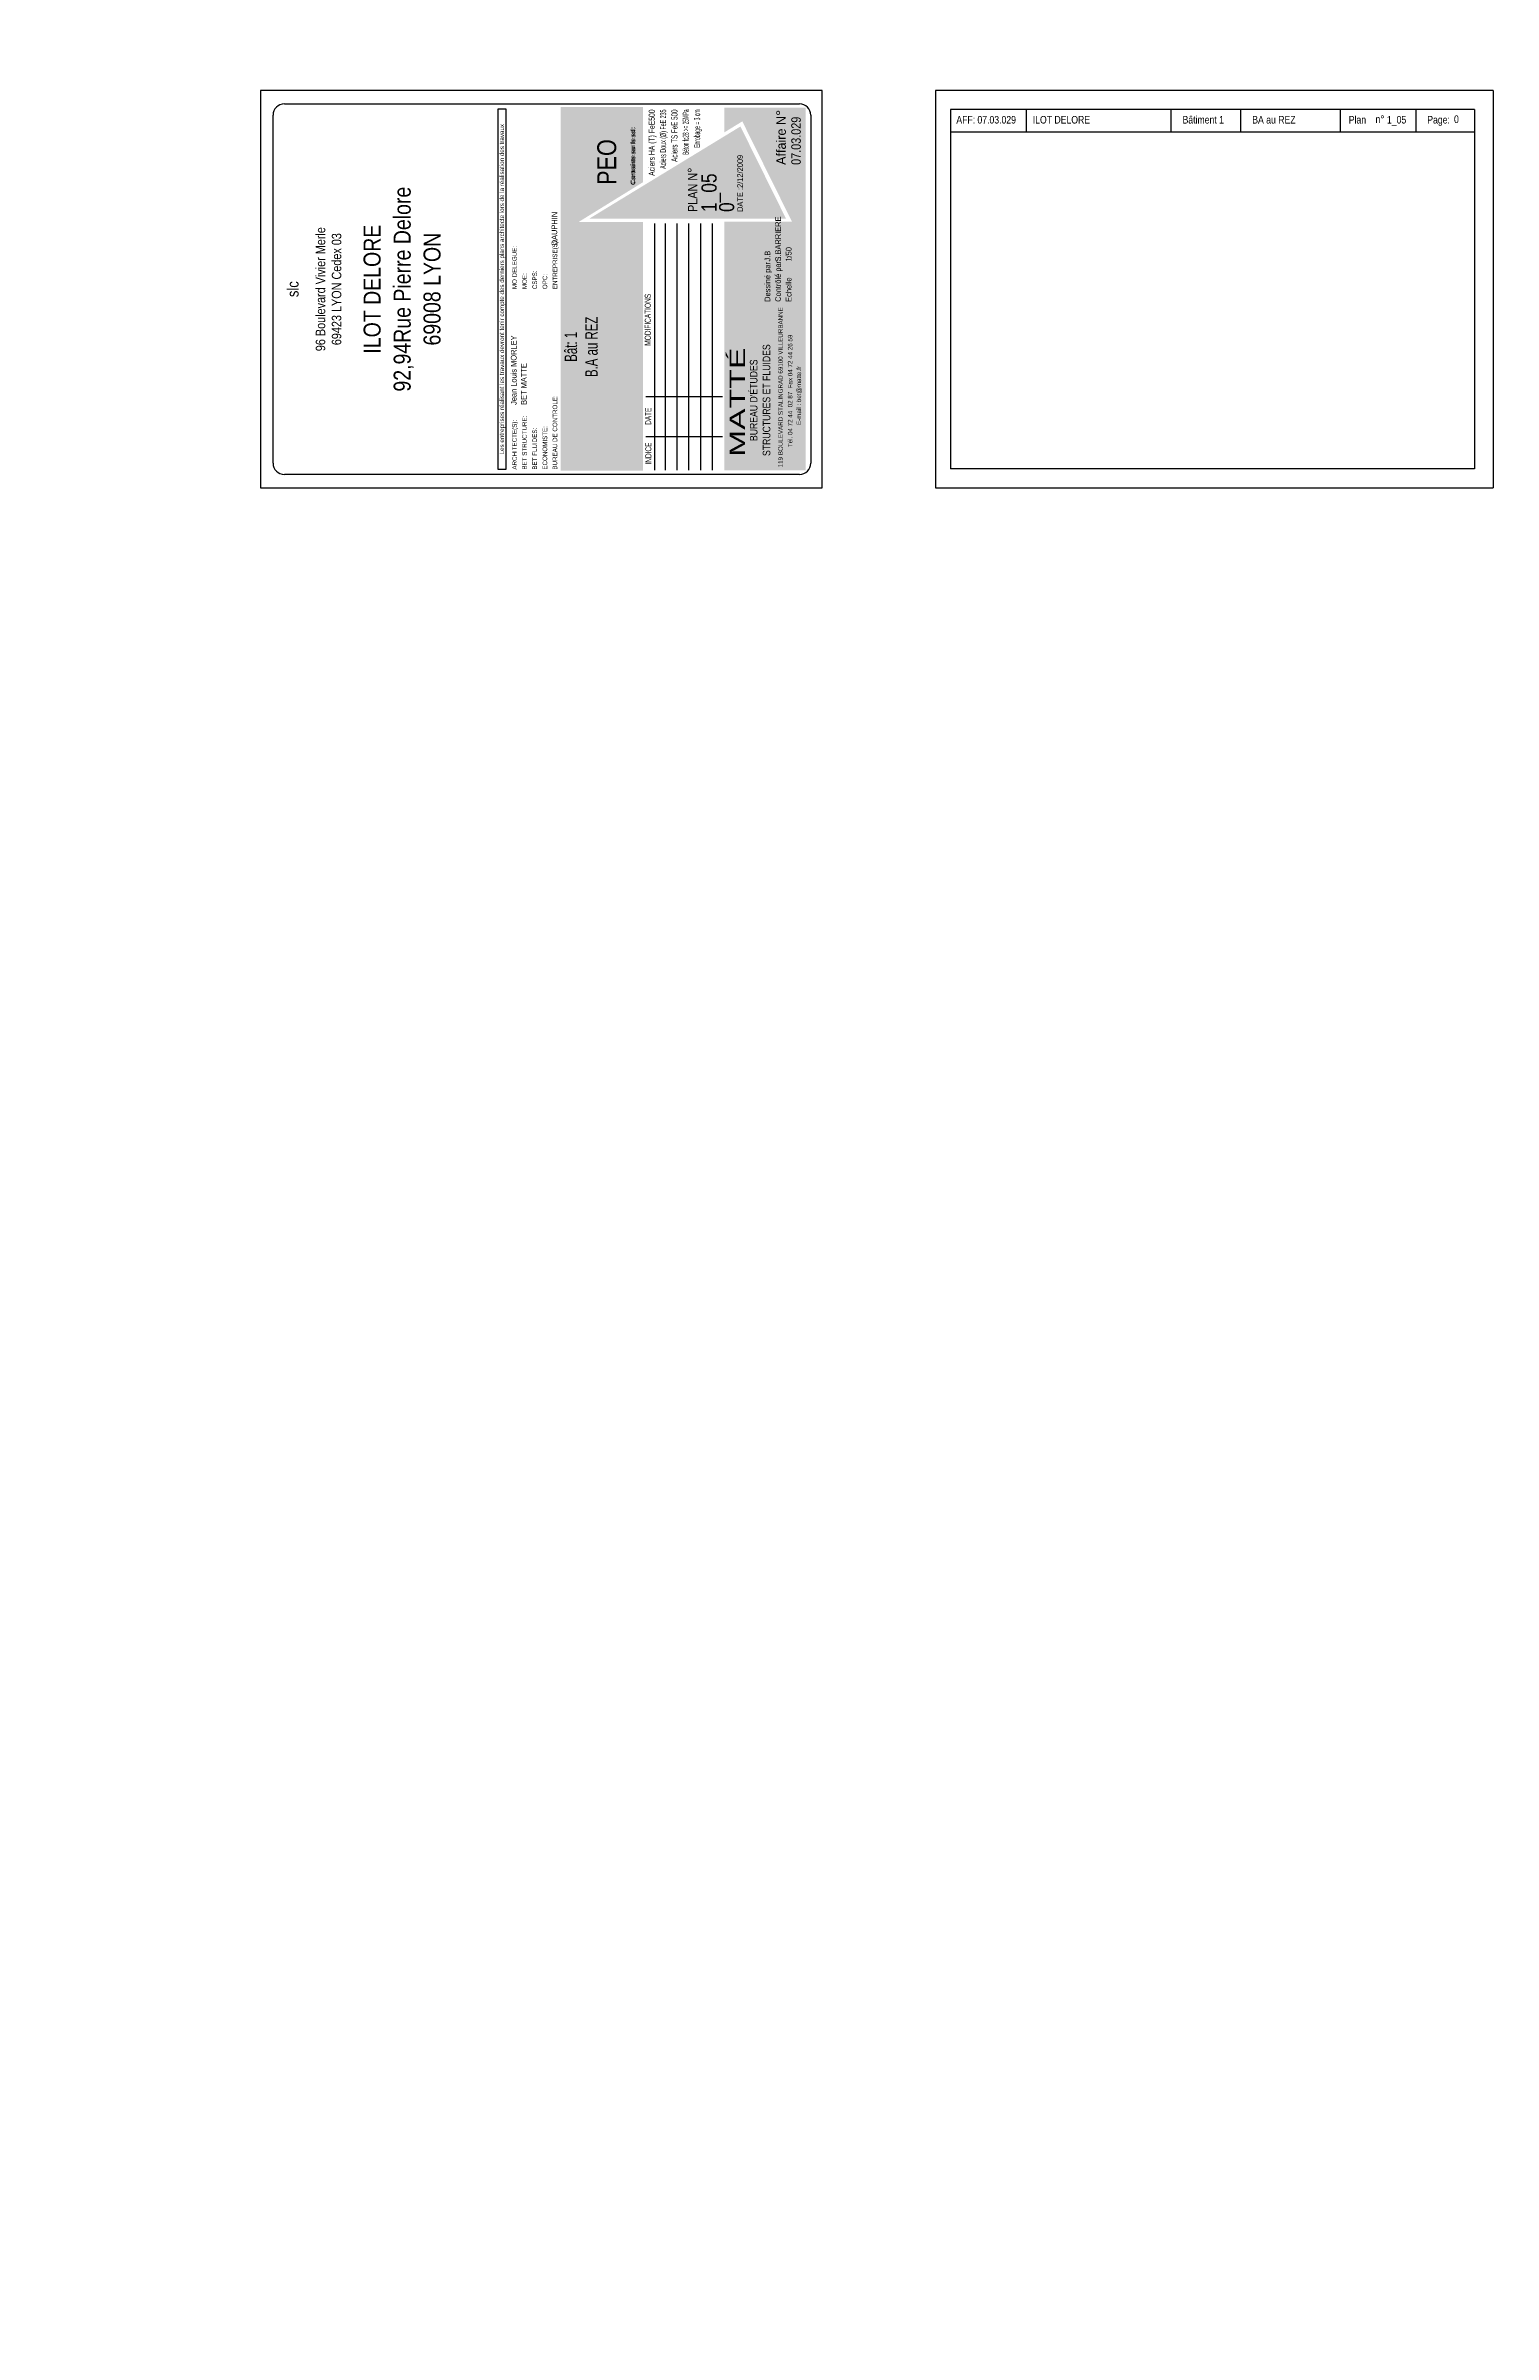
# Model space of a CAD drawing. Header units: metres. Extents: x -9927 to 45032, y -190416 to 12166.
# Drawn here: x -3741 to 87, y -64053 to -58004 of the extents above; entities that cross this region are included whole.
import ezdxf
from ezdxf.enums import TextEntityAlignment as Align

# ---------------------------------------------------------------- set-up
doc = ezdxf.new("R2010")
doc.units = ezdxf.units.M
doc.header["$PDMODE"] = 65
for name, color, linetype in [('01_Cad_2', 5, 'Continuous'), ('01_cartouche', 7, 'Continuous'), ('01_fenetres', 171, 'Continuous'), ('01_poch_murs', 251, 'Continuous'), ('01_texte', 230, 'Continuous'), ('AA_COTES', 2, 'Continuous')]:
    doc.layers.add(name, color=color, linetype=linetype)
doc.styles.add('cartouche', font='ARIALN.TTF', dxfattribs={"width": 0.01})
doc.styles.add('STYLE2', font='ARIALN.TTF')
doc.styles.add('stylemattecart', font='ARIALN.TTF')
doc.dimstyles.new('JB25', dxfattribs={"dimscale": 0.1, "dimtxt": 150, "dimasz": 17, "dimexe": 0.1, "dimexo": 0.1, "dimgap": 0.09, "dimtad": 1, "dimdec": 1, "dimlfac": 0.5, "dimdsep": 46, "dimtxsty": 'STYLE2', "dimblk1": 'BOND_G', "dimblk2": 'BOND_D', "dimsah": 1, "dimcen": 1.5, "dimdle": 0.01, "dimse1": 1, "dimse2": 1, "dimclrd": 4, "dimclre": 2, "dimclrt": 5, "dimadec": 0, "dimazin": 0, "dimtfac": 2.333333, "dimtdec": 1, "dimtix": 1, "dimtmove": 2, "dimatfit": 3, "dimldrblk": 'BOND_G', "dimfxl": 1, "dimtolj": 1, "dimtzin": 0, "dimarcsym": 0})

# ---------------------------------------------------------------- blocks, each defined once
blk = doc.blocks.new('cartouche')
at = {"layer": '01_cartouche', "linetype": 'Continuous'}
h = blk.add_hatch(color=9, dxfattribs=at)
h.dxf.hatch_style = 2
h.paths.add_polyline_path([(201.3, 138.3), (9, 138.3), (9, 94.8), (140.5, 94.8), (140.5, 128.8), (161.5, 94.8), (201.3, 94.8)])
h.paths.add_polyline_path([(19.8, 134), (128.4, 134), (128.4, 99.7), (19.8, 99.7)], flags=24)
h.paths.add_polyline_path([(165.2, 118.2), (189, 118.2), (189, 121.8), (165.2, 121.8)], flags=24)
h.paths.add_polyline_path([(165.1, 121.9), (188.9, 121.9), (188.9, 125.5), (165.1, 125.5)], flags=24)
h.paths.add_polyline_path([(164.7, 125), (197, 125), (197, 130.5), (164.7, 130.5)], flags=24)
h.paths.add_polyline_path([(164.7, 129.4), (193, 129.4), (193, 134.9), (164.7, 134.9)], flags=24)
h = blk.add_hatch(color=1, dxfattribs=at)
h.dxf.hatch_style = 2
h.paths.add_polyline_path([(142.3, 123.1), (142.3, 19.1), (191, 43.2)])
h.paths.add_polyline_path([(146.2, 52.9), (171.8, 53.1), (171.8, 60.7), (146.2, 60.5)], flags=24)
h.paths.add_polyline_path([(144.7, 40.5), (196, 40.8), (195.9, 53), (144.6, 52.8)], flags=9)
h = blk.add_hatch(color=8, dxfattribs=at)
h.dxf.hatch_style = 2
h.paths.add_polyline_path([(201, 51.7), (187.9, 51.7), (193.7, 42.2), (140.6, 15.9), (140.6, 51.7), (9.3, 51.7), (9.3, 8.7), (201, 8.7)])
h.paths.add_polyline_path([(169.6, 17.8), (198, 17.8), (198, 25.6), (169.6, 25.6)], flags=24)
h.paths.add_polyline_path([(10.1, 40.2), (82.4, 40.2), (82.4, 9.4), (10.1, 9.4)], flags=24)
h.paths.add_polyline_path([(14.3, 38.7), (123, 38.7), (123, 51), (14.3, 51)], flags=24)
h.paths.add_polyline_path([(98, 27.1), (109, 27.1), (109, 33.3), (98, 33.3)], flags=24)
h.paths.add_polyline_path([(169.4, 10.1), (198.7, 10.1), (198.7, 17.7), (169.4, 17.7)], flags=24)
h.paths.add_polyline_path([(118.6, 11), (129.5, 11), (129.5, 17.2), (118.6, 17.2)], flags=24)
h.paths.add_polyline_path([(118.2, 18.5), (129.2, 18.5), (129.2, 24.7), (118.2, 24.7)], flags=24)
h.paths.add_polyline_path([(98.4, 11.1), (110.2, 11.1), (110.2, 17.2), (98.4, 17.2)], flags=24)
h.paths.add_polyline_path([(99.9, 18.7), (110.3, 18.7), (110.3, 24.9), (99.9, 24.9)], flags=24)
h.paths.add_polyline_path([(118, 34.5), (128.3, 34.5), (128.3, 40.7), (118, 40.7)], flags=24)
h.paths.add_polyline_path([(100.5, 35), (109.9, 35), (109.9, 41.2), (100.5, 41.2)], flags=24)
h.paths.add_polyline_path([(97.5, 42.8), (110.1, 42.8), (110.1, 48.9), (97.5, 48.9)], flags=8)
h.paths.add_polyline_path([(118.3, 42.6), (127.7, 42.6), (127.7, 48.8), (118.3, 48.8)], flags=24)
h.paths.add_polyline_path([(118.5, 26.7), (128.9, 26.7), (128.9, 32.9), (118.5, 32.9)], flags=24)
for p, q in [((210, 297), (0, 297)), ((0, 297), (0, 0)), ((210, 0), (210, 297)), ((0, 0), (210, 0))]:
    blk.add_line(p, q, dxfattribs=at)
at = {"layer": '01_cartouche', "color": 7, "linetype": 'Continuous'}
for p, q in [((13, 290.4), (197, 290.4)), ((7, 12), (7, 284.4)), ((203, 284.4), (203, 58.4)), ((203, 58.4), (203, 12)), ((197, 6), (13, 6))]:
    blk.add_line(p, q, dxfattribs=at)
at = {"layer": '01_cartouche', "color": 7}
for p, q in [((9.6, 171.3), (200.4, 171.3)), ((9.6, 167.3), (9.6, 171.3)), ((200.4, 171.3), (200.4, 167.3)), ((200.4, 167.3), (9.6, 167.3))]:
    blk.add_line(p, q, dxfattribs=at)
at = {"layer": '01_cartouche', "color": 8}
for p, q in [((9.3, 88.5), (139.8, 88.5)), ((27.1, 93.3), (27.1, 52.6)), ((48.2, 93.3), (48.2, 52.6)), ((9.3, 82.9), (139.8, 82.9)), ((9.3, 76.7), (139.8, 76.7)), ((9.3, 70.4), (139.8, 70.4)), ((9.3, 64.2), (139.8, 64.2)), ((9.3, 58), (139.8, 58))]:
    blk.add_line(p, q, dxfattribs=at)
at = {"layer": '01_cartouche', "color": 7, "linetype": 'Continuous'}
for centre, start, end in [((13, 284.4), 90, 180), ((197, 284.4), 0, 90), ((13, 12), 180, 270), ((197, 12), 270, 0)]:
    blk.add_arc(centre, 6, start, end, dxfattribs=at)
at = {"layer": '01_cartouche', "color": 7, "style": 'stylemattecart'}
blk.add_text('Les entreprises réalisant les travaux devront tenir compte des derniers plans architecte lors de la réalisation des travaux', height=2.4, dxfattribs=at).set_placement((105, 169.4), align=Align.MIDDLE_CENTER)
at = {"layer": '01_cartouche', "color": 8, "style": 'cartouche'}
for s, p in [('ARCHITECTE(S):', (9.6, 161.5)), ('BET STRUCTURE:', (9.6, 156.2)), ('MO DELEGUE:', (105, 161.5)), ('MOE:', (105, 156.2)), ('BET FLUIDES:', (9.6, 150.8)), ('ECONOMISTE:', (9.6, 145.4)), ('CSPS:', (105, 150.8)), ('OPC:', (105, 145.4)), ('BUREAU DE CONTROLE:', (9.6, 140.1)), ('ENTREPRISE(S):', (105, 140.1))]:
    blk.add_text(s, height=2.4, dxfattribs=at).set_placement(p)
at = {"layer": '01_cartouche', "color": 7, "style": 'stylemattecart'}
for s, height, p in [('Contrainte sur le sol:', 2.4, (160.1, 98.8)), ('Contrainte sur le sol:', 2.4, (160.7, 98.9)), ('Contrôlé par :', 3, (98.3, 21.8)), ('Dessiné par :', 3, (98.3, 27.4)), ('119 BOULEVARD STALINGRAD 69100 VILLEURBANNE', 2.4, (10.8, 20.8)), ('Tél. 04 72 44  02 87  Fax 04 72 44 26 59', 2.4, (21.5, 15.7)), ('E-mail : bet@matte.fr', 2.4, (33.2, 11.1)), ('Echelle         :', 3, (98.3, 16.2))]:
    blk.add_text(s, height=height, dxfattribs=at).set_placement(p)
for s, height, width, p, p2 in [('INDICE', 3.2, 0.941138, (12.3, 90.3), (23.9, 90.3)), ('DATE', 3.2, 0.922192, (33.3, 90.4), (42.3, 90.4)), ('MODIFICATIONS', 3.2, 0.943218, (75.1, 90.6), (102.5, 90.6)), ('Aciers HA (T) FeE500', 3.2, 0.978863, (164.9, 88.5), (200, 88.5)), ('Aciers Doux (Ø) FeE 235', 3.2, 0.76709, (168.6, 82.5), (200, 82.5)), ('Aciers TS FeE 500', 3.2, 0.901377, (172.3, 76.5), (200, 76.5)), ('Béton fc28 >= 25MPa', 3.2, 0.678142, (176, 70.5), (200, 70.5)), ('Enrobage = 3 cm', 3.2, 0.726904, (179.7, 64.5), (200, 64.5)), ('Affaire N°', 5, 1.15762, (170.7, 19.2), (199.8, 19.2))]:
    blk.add_text(s, height=height, dxfattribs=dict(at, width=width)).set_placement(p, p2, align=Align.FIT)
at = {"layer": '01_cartouche', "color": 255, "style": 'stylemattecart'}
for s, height, p in [('PLAN N°', 5, (145.8, 66)), ("BUREAU D'ÉTUDES", 4, (24.7, 34.2)), ('DATE :', 3, (145.8, 41.9)), ('STRUCTURES ET FLUIDES', 4, (16.8, 27.4))]:
    blk.add_text(s, height=height, dxfattribs=at).set_placement(p)
at = {"layer": '01_cartouche', "color": 255, "style": 'stylemattecart', "width": 1.812358}
blk.add_text('MATTÉ', height=8.2, dxfattribs=at).set_placement((16.4, 40.7), (74.1, 40.7), align=Align.FIT)
at = {"layer": '01_cartouche', "color": 7, "style": 'stylemattecart'}
for tag, height, p in [('NOMCLIENT', 6, (105, 279.9)), ('ADRESSE1CLIENT', 5, (105, 265.3)), ('ADRESSE2CLIENT', 5, (105, 256.8)), ('NOMAFFAIRE1', 9, (105, 238)), ('NOMAFFAIRE2', 9, (105, 222.1)), ('NOMAFFAIRE3', 9, (105, 206.3)), ('ADRESSE1AFFAIRE', 4, (105, 186.2)), ('ADRESSE2AFFAIRE', 4, (105, 179.4)), ('INDICE-A', 3, (18.2, 85.7)), ('DATE-A', 3, (37.6, 85.7)), ('INDICE-C', 3, (18.2, 73.9)), ('INDICE-B', 3, (18.2, 80.1)), ('DATE-C', 3, (37.6, 73.9)), ('DATE-B', 3, (37.6, 80.1)), ('INDICE-D', 3, (18.2, 67.7)), ('INDICE-E', 3, (18.2, 61.4)), ('DATE-D', 3, (37.6, 67.7)), ('DATE-E', 3, (37.6, 61.4)), ('INDICE-F', 3, (18.2, 55.2)), ('DATE-F', 3, (37.6, 55.2))]:
    blk.add_attdef(tag, text='', height=height, dxfattribs=at).set_placement(p, align=Align.MIDDLE_CENTER)
for tag, height, p in [('NOMARCHI', 3, (43.8, 160.7)), ('BETSTRUCTURE', 3, (43.8, 155.3)), ('MODEL', 3, (128.2, 160.7)), ('MOE', 3, (128.2, 155.3)), ('BETFLUIDES', 3, (43.8, 149.9)), ('ECONOMISTE', 3, (43.8, 144.5)), ('CSPS', 3, (128.2, 149.9)), ('OPC', 3, (128.2, 144.5)), ('BDC', 3, (43.8, 139.2)), ('NOMENTREPRISE', 3, (128.2, 139.2)), ('NUMBAT', 5.4, (160.1, 122.9)), ('PHASE', 10, (160.1, 105.9)), ('CONT-SOL', 2.4, (186, 98)), ('NOMDESS', 3, (119.6, 26.5)), ('NOMING', 3, (119.6, 20.9)), ('ECH', 3, (119.6, 15.3)), ('NUMAFF', 5, (170.7, 9.8))]:
    blk.add_attdef(tag, text='', height=height, dxfattribs=at).set_placement(p, align=Align.BOTTOM_LEFT)
at = {"layer": '01_cartouche', "color": 7, "style": 'stylemattecart', "width": 0.8}
for tag, p in [('TITRTEPLAN1', (74.5, 132.9)), ('TITRTEPLAN2', (74.5, 122)), ('TITRTEPLAN3', (74.5, 111.2)), ('TITRTEPLAN4', (74.5, 100.3))]:
    blk.add_attdef(tag, text='', height=6.6, dxfattribs=at).set_placement(p, align=Align.MIDDLE_CENTER)
at = {"layer": '01_cartouche', "color": 7, "style": 'stylemattecart'}
for tag, p in [('MODIF-A', (49.5, 85.7)), ('MODIF-B', (49.5, 80.1)), ('MODIF-C', (49.5, 73.9)), ('MODIF-D', (49.5, 67.7)), ('MODIF-E', (49.5, 61.4)), ('MODIF-F', (49.5, 55.2))]:
    blk.add_attdef(tag, text='', height=3, dxfattribs=at).set_placement(p, align=Align.MIDDLE_LEFT)
at = {"layer": '01_cartouche', "color": 255, "style": 'stylemattecart'}
for tag, height, p in [('N°PLAN', 8, (145.8, 53.4)), ('IND-PLAN', 8, (145.8, 44.1)), ('DATEPLAN', 3, (158.5, 41))]:
    blk.add_attdef(tag, text='', height=height, dxfattribs=at).set_placement(p, align=Align.BOTTOM_LEFT)
blk = doc.blocks.new('BOND_G')
at = {"layer": 'AA_COTES', "color": 0}
for p, q in [((5, 0), (-5, 0)), ((1.8, 1.8), (-1.8, -1.8)), ((0, -5), (0, 15))]:
    blk.add_line(p, q, dxfattribs=at)
blk = doc.blocks.new('BOND_D')
at = {"layer": 'AA_COTES', "color": 0}
for p, q in [((5, 0), (-5, 0)), ((-1.8, -1.8), (1.8, 1.8)), ((0, 5), (0, -15))]:
    blk.add_line(p, q, dxfattribs=at)
blk = doc.blocks.new('*D1674')
at = {"layer": '01_poch_murs', "color": 4, "lineweight": -2, "transparency": 16777216}
blk.add_line((-3731, 82.3), (-3704.4, 82.3), dxfattribs=at)
at = {"layer": 'DEFPOINTS', "color": 0, "lineweight": 0, "transparency": 16777216}
for p in [(-3702.7, 82.3), (-3732.7, 0), (-3702.7, -169936.7)]:
    blk.add_point(p, dxfattribs=at)
at = {"layer": '01_poch_murs', "color": 4, "lineweight": -2, "transparency": 16777216, "xscale": 1.7, "yscale": 1.7, "zscale": 1.7, "rotation": 180}
blk.add_blockref('BOND_G', (-3732.7, 82.3), dxfattribs=at)
at = {"layer": '01_poch_murs', "color": 4, "lineweight": -2, "transparency": 16777216, "xscale": 1.7, "yscale": 1.7, "zscale": 1.7}
blk.add_blockref('BOND_D', (-3702.7, 82.3), dxfattribs=at)
at = {"layer": '01_poch_murs', "color": 5, "transparency": 16777216, "insert": (-3717.7, 90), "char_height": 15, "attachment_point": 5, "style": 'STYLE2'}
blk.add_mtext('\\A1;15', dxfattribs=at)
blk = doc.blocks.new('*D1681')
at = {"layer": '01_poch_murs', "color": 4, "lineweight": -2, "transparency": 16777216}
blk.add_line((-184.6, 82.3), (-158, 82.3), dxfattribs=at)
at = {"layer": 'DEFPOINTS', "color": 0, "lineweight": 0, "transparency": 16777216}
for p in [(-156.3, 82.3), (-186.3, 0), (-156.3, -170313.1)]:
    blk.add_point(p, dxfattribs=at)
at = {"layer": '01_poch_murs', "color": 4, "lineweight": -2, "transparency": 16777216, "xscale": 1.7, "yscale": 1.7, "zscale": 1.7, "rotation": 180}
blk.add_blockref('BOND_G', (-186.3, 82.3), dxfattribs=at)
at = {"layer": '01_poch_murs', "color": 4, "lineweight": -2, "transparency": 16777216, "xscale": 1.7, "yscale": 1.7, "zscale": 1.7}
blk.add_blockref('BOND_D', (-156.3, 82.3), dxfattribs=at)
at = {"layer": '01_poch_murs', "color": 5, "transparency": 16777216, "insert": (-171.3, 90), "char_height": 15, "attachment_point": 5, "style": 'STYLE2'}
blk.add_mtext('\\A1;15', dxfattribs=at)

msp = doc.modelspace()

# ---------------------------------------------------------------- linework, layer by layer
at = {"layer": '01_fenetres', "ltscale": 30}
for p, q in [((-1348.46, -58172.22), (-1348.46, -59122.22)), ((36.54, -58172.22), (-1348.46, -58172.22)), ((-1148.46, -58172.22), (-1148.46, -58232.22)), ((-765.96, -58172.22), (-765.96, -58232.22)), ((-581.7, -58172.22), (-581.7, -58232.22)), ((-317.59, -58232.22), (-317.59, -58172.22)), ((-117.59, -58232.22), (-117.59, -58172.22)), ((36.54, -58172.22), (36.54, -59122.22)), ((36.54, -58232.22), (-1348.46, -58232.22)), ((36.54, -59122.22), (-1348.46, -59122.22))]:
    msp.add_line(p, q, dxfattribs=at)
at = {"layer": '01_texte', "ltscale": 30}
for p, q in [((-1388.05, -58122.22), (-1388.05, -59172.22)), ((86.54, -58122.22), (-1388.05, -58122.22)), ((86.54, -58122.22), (86.54, -59172.22)), ((-1388.05, -59172.22), (86.54, -59172.22))]:
    msp.add_line(p, q, dxfattribs=at)

# ---------------------------------------------------------------- block references
at = {"layer": '01_Cad_2', "xscale": 5, "yscale": 5, "zscale": 5, "rotation": 90}
msp.add_blockref('cartouche', (-1688.2, -59172.22), dxfattribs=at).add_auto_attribs({'NOMCLIENT': 'slc', 'ADRESSE1CLIENT': '96 Boulevard Vivier Merle', 'ADRESSE2CLIENT': '69423 LYON Cedex 03', 'NOMAFFAIRE1': 'ILOT DELORE', 'NOMAFFAIRE2': '92,94Rue Pierre Delore', 'NOMAFFAIRE3': '69008 LYON', 'NOMARCHI': 'Jean Louis MORLEY', 'BETSTRUCTURE': 'BET MATTE', 'NOMENTREPRISE': 'DAUPHIN', 'TITRTEPLAN1': 'Bât: 1', 'TITRTEPLAN2': 'B.A au REZ', 'PHASE': 'PEO', 'N°PLAN': '1_05', 'IND-PLAN': '0', 'DATEPLAN': '2/12/2009', 'NUMAFF': '07.03.029', 'NOMDESS': 'J.B', 'NOMING': 'S.BARRIERE', 'ECH': '1/50'})

# ---------------------------------------------------------------- texts
at = {"layer": '01_texte', "style": 'STYLE2'}
for s, p in [('AFF:', (-1333.16, -58209.37)), ('07.03.029', (-1277.5, -58209.37)), ('ILOT DELORE', (-1131.12, -58209.37)), ('Bâtiment 1', (-735.02, -58209.37)), ('BA au REZ', (-550.75, -58209.37)), ('Plan', (-295.55, -58209.37)), ('n%%D', (-224.86, -58207.93)), ('1_05', (-194.52, -58209.37)), ('Page:', (-87.88, -58209.37)), ('0', (-17.19, -58207.93))]:
    msp.add_text(s, height=20, dxfattribs=at).set_placement(p)

# ---------------------------------------------------------------- dimensions: what is measured, and where the dimension line sits
at = {"layer": '01_poch_murs'}
for base, p1, p2, picture, middle in [((-3702.71, 82.34), (-3732.67, 0), (-3702.71, -169936.7), '*D1674', (-3717.69, 90)), ((-156.3, 82.34), (-186.26, 0), (-156.3, -170313.05), '*D1681', (-171.28, 90))]:
    dim = msp.add_linear_dim(base=base, p1=p1, p2=p2, dimstyle='JB25', dxfattribs=at)
    dim.commit()
    dim.dimension.update_dxf_attribs({"geometry": picture, "text_midpoint": middle})

doc.saveas('drawing.dxf')
